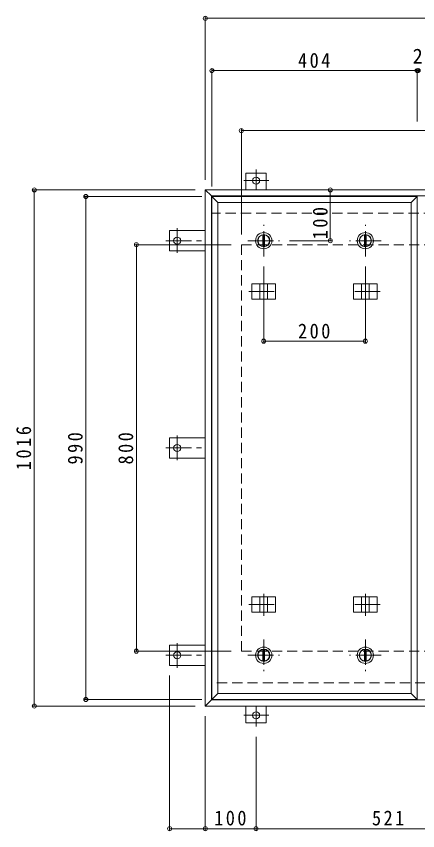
# Model space of a CAD drawing. Units: millimetres at full size, sheet at 1:10. Extents: x -2620 to 2719, y -1962 to 1752.
# Drawn here: x -2288 to -1499, y -220 to 1383 of the extents above; entities that cross this region are included whole.
import ezdxf
from ezdxf.enums import TextEntityAlignment as Align

# ---------------------------------------------------------------- set-up
doc = ezdxf.new("R2010")
doc.units = ezdxf.units.MM
doc.header["$LTSCALE"] = 10
doc.header["$PDMODE"] = 32
doc.header["$PDSIZE"] = 8
doc.linetypes.add('CHAIN1', pattern=[8, 5, -1, 1, -1])
doc.linetypes.add('DASHED2', pattern=[3, 2, -1])
for name, color, linetype, lineweight in [('0-1_躯体', 2, 'Continuous', 9), ('0-2_仕上', 3, 'Continuous', 9), ('0-3_建具', 4, 'Continuous', 9), ('0-C', 2, 'Continuous', 9), ('0-E', 3, 'Continuous', 9), ('0-F', 7, 'Continuous', 9)]:
    doc.layers.add(name, color=color, linetype=linetype, lineweight=lineweight)
doc.styles.add('ＭＳ ゴシック', font='')
doc.styles.get('ＭＳ ゴシック').set_extended_font_data('MS Gothic')

msp = doc.modelspace()

# ---------------------------------------------------------------- linework, layer by layer
at = {"layer": '0-1_躯体', "linetype": 'DASHED2'}
for p, q in [((-686.53, 995.44), (-1904.53, 995.44)), ((-1845.53, 933.44), (-745.53, 933.44)), ((-1845.53, 133.44), (-1845.53, 933.44)), ((-1845.53, 133.44), (-745.53, 133.44)), ((-1093.53, 71.44), (-1904.53, 71.44))]:
    msp.add_line(p, q, dxfattribs=at)
at = {"layer": '0-1_躯体', "linetype": 'CHAIN1'}
for p, q in [((-1601.53, 910.44), (-1601.53, 972.44)), ((-1570.53, 941.44), (-1632.53, 941.44))]:
    msp.add_line(p, q, dxfattribs=at)
at = {"layer": '0-1_躯体'}
for p, q in [((-1603.03, 952.84), (-1603.03, 930.04)), ((-1600.03, 952.84), (-1600.03, 930.04))]:
    msp.add_line(p, q, dxfattribs=at)
for radius in [16, 12, 11.5]:
    msp.add_circle((-1601.53, 941.44), radius, dxfattribs=at)
at = {"layer": '0-2_仕上'}
for p, q in [((-1903.53, 1028.44), (-1891.53, 1016.44)), ((-1903.53, 1028.44), (-1499.53, 1028.44)), ((-1903.53, 38.44), (-1903.53, 1028.44)), ((-1511.53, 1016.44), (-1499.53, 1028.44)), ((-1499.53, 1028.44), (-1499.53, 38.44)), ((-1891.53, 1016.44), (-1511.53, 1016.44)), ((-1891.53, 50.44), (-1891.53, 1016.44)), ((-1511.53, 1016.44), (-1511.53, 50.44)), ((-1903.53, 38.44), (-1891.53, 50.44)), ((-1511.53, 50.44), (-1891.53, 50.44)), ((-1499.53, 38.44), (-1511.53, 50.44)), ((-1499.53, 38.44), (-1903.53, 38.44))]:
    msp.add_line(p, q, dxfattribs=at)
at = {"layer": '0-3_建具', "color": 2}
for p, q in [((-1916.53, 1041.44), (-1904.53, 1029.44)), ((-674.53, 1041.44), (-1916.53, 1041.44)), ((-1916.53, 25.44), (-1916.53, 1041.44)), ((-686.53, 1029.44), (-1904.53, 1029.44)), ((-1904.53, 37.44), (-1904.53, 1029.44)), ((-1916.53, 25.44), (-1904.53, 37.44)), ((-686.53, 37.44), (-1904.53, 37.44)), ((-674.53, 25.44), (-1916.53, 25.44))]:
    msp.add_line(p, q, dxfattribs=at)
at = {"layer": '0-3_建具'}
for p, q in [((-1824.62, 856.44), (-1824.62, 826.44)), ((-1824.62, 856.44), (-1778.45, 856.44)), ((-1809.03, 856.44), (-1809.03, 826.44)), ((-1794.03, 856.44), (-1794.03, 826.44)), ((-1778.45, 856.44), (-1778.45, 826.44)), ((-1578.45, 856.44), (-1624.62, 856.44)), ((-1624.62, 856.44), (-1624.62, 826.44)), ((-1609.03, 856.44), (-1609.03, 826.44)), ((-1594.03, 856.44), (-1594.03, 826.44)), ((-1578.45, 856.44), (-1578.45, 826.44)), ((-1824.62, 826.44), (-1778.45, 826.44)), ((-1578.45, 826.44), (-1624.62, 826.44)), ((-1824.62, 240.44), (-1778.45, 240.44)), ((-1824.62, 210.44), (-1824.62, 240.44)), ((-1809.03, 210.44), (-1809.03, 240.44)), ((-1794.03, 210.44), (-1794.03, 240.44)), ((-1778.45, 210.44), (-1778.45, 240.44)), ((-1624.62, 210.44), (-1624.62, 240.44)), ((-1578.45, 240.44), (-1624.62, 240.44)), ((-1609.03, 210.44), (-1609.03, 240.44)), ((-1594.03, 210.44), (-1594.03, 240.44)), ((-1578.45, 210.44), (-1578.45, 240.44)), ((-1824.62, 210.44), (-1778.45, 210.44)), ((-1578.45, 210.44), (-1624.62, 210.44))]:
    msp.add_line(p, q, dxfattribs=at)
at = {"layer": '0-3_建具', "linetype": 'CHAIN1'}
for p, q in [((-1801.53, 863.56), (-1801.53, 820.32)), ((-1601.53, 863.56), (-1601.53, 820.32)), ((-1830.94, 841.44), (-1772.12, 841.44)), ((-1572.12, 841.44), (-1630.94, 841.44)), ((-1801.53, 203.32), (-1801.53, 246.56)), ((-1601.53, 203.32), (-1601.53, 246.56)), ((-1830.94, 225.44), (-1772.12, 225.44)), ((-1572.12, 225.44), (-1630.94, 225.44))]:
    msp.add_line(p, q, dxfattribs=at)
at = {"layer": '0-C', "linetype": 'CHAIN1'}
for p, q in [((-1801.53, 910.44), (-1801.53, 972.44)), ((-1832.53, 941.44), (-1770.53, 941.44)), ((-1801.53, 156.44), (-1801.53, 94.44)), ((-1601.53, 156.44), (-1601.53, 94.44)), ((-1832.53, 125.44), (-1770.53, 125.44)), ((-1570.53, 125.44), (-1632.53, 125.44))]:
    msp.add_line(p, q, dxfattribs=at)
at = {"layer": '0-C'}
for p, q in [((-1803.03, 952.84), (-1803.03, 930.04)), ((-1800.03, 952.84), (-1800.03, 930.04)), ((-1803.03, 114.04), (-1803.03, 136.84)), ((-1800.03, 114.04), (-1800.03, 136.84)), ((-1603.03, 114.04), (-1603.03, 136.84)), ((-1600.03, 114.04), (-1600.03, 136.84))]:
    msp.add_line(p, q, dxfattribs=at)
for centre, radius in [((-1801.53, 941.44), 16), ((-1801.53, 941.44), 12), ((-1801.53, 941.44), 11.5), ((-1801.53, 125.44), 16), ((-1801.53, 125.44), 12), ((-1801.53, 125.44), 11.5), ((-1601.53, 125.44), 16), ((-1601.53, 125.44), 12), ((-1601.53, 125.44), 11.5)]:
    msp.add_circle(centre, radius, dxfattribs=at)
at = {"layer": '0-E'}
for p, q in [((-1796.53, 1074.64), (-1836.53, 1074.64)), ((-1836.53, 1041.44), (-1836.53, 1074.64)), ((-1796.53, 1041.44), (-1796.53, 1074.64)), ((-1986.73, 961.44), (-1986.73, 921.44)), ((-1916.53, 961.44), (-1986.73, 961.44)), ((-1916.53, 921.44), (-1986.73, 921.44)), ((-1986.73, 553.44), (-1986.73, 513.44)), ((-1916.53, 553.44), (-1986.73, 553.44)), ((-1916.53, 513.44), (-1986.73, 513.44)), ((-1986.73, 105.44), (-1986.73, 145.44)), ((-1916.53, 145.44), (-1986.73, 145.44)), ((-1916.53, 105.44), (-1986.73, 105.44)), ((-1836.53, 25.44), (-1836.53, -7.76)), ((-1796.53, 25.44), (-1796.53, -7.76)), ((-1796.53, -7.76), (-1836.53, -7.76))]:
    msp.add_line(p, q, dxfattribs=at)
at = {"layer": '0-E', "linetype": 'CHAIN1'}
for p, q in [((-1816.53, 1081.8), (-1816.53, 1041.64)), ((-1791.69, 1059.64), (-1840.58, 1059.64)), ((-1971.73, 966.28), (-1971.73, 917.39)), ((-1993.89, 941.44), (-1916.53, 941.44)), ((-1971.73, 558.28), (-1971.73, 509.39)), ((-1993.89, 533.44), (-1916.53, 533.44)), ((-1971.73, 100.6), (-1971.73, 149.49)), ((-1993.89, 125.44), (-1916.53, 125.44)), ((-1816.53, -14.92), (-1816.53, 25.24)), ((-1791.69, 7.24), (-1840.58, 7.24))]:
    msp.add_line(p, q, dxfattribs=at)
at = {"layer": '0-E'}
for centre in [(-1816.53, 1059.64), (-1971.73, 941.44), (-1971.73, 533.44), (-1971.73, 125.44), (-1816.53, 7.24)]:
    msp.add_circle(centre, 7, dxfattribs=at)
at = {"layer": '0-F'}
for p, q in [((-1916.53, 1382.15), (-1916.53, 1061.44)), ((-1916.53, 1379.15), (-674.53, 1379.15)), ((-1903.53, 1279.36), (-1903.53, 1048.44)), ((-1903.53, 1276.36), (-1499.53, 1276.36)), ((-1499.53, 1279.36), (-1499.53, 1176.32)), ((-1499.53, 1276.36), (-1497.53, 1276.36)), ((-1845.53, 1161.16), (-1845.53, 953.44)), ((-1845.53, 1158.16), (-745.53, 1158.16)), ((-2255.94, 1041.44), (-1936.53, 1041.44)), ((-2252.94, 1041.44), (-2252.94, 25.44)), ((-2154.49, 1028.44), (-1923.53, 1028.44)), ((-2151.49, 38.44), (-2151.49, 1028.44)), ((-1670.62, 1041.44), (-1670.62, 941.44)), ((-2055.04, 933.44), (-1865.53, 933.44)), ((-2052.04, 133.44), (-2052.04, 933.44)), ((-1667.62, 941.44), (-1750.53, 941.44)), ((-1801.53, 740.61), (-1801.53, 890.44)), ((-1601.53, 740.61), (-1601.53, 890.44)), ((-1801.53, 743.61), (-1601.53, 743.61)), ((-2055.04, 133.44), (-1865.53, 133.44)), ((-1986.73, -218.9), (-1986.73, 85.44)), ((-2154.49, 38.44), (-1923.53, 38.44)), ((-2255.94, 25.44), (-1936.53, 25.44)), ((-1916.53, -218.9), (-1916.53, 5.44)), ((-1816.53, -218.9), (-1816.53, -34.92)), ((-1986.73, -215.9), (-1916.53, -215.9)), ((-1916.53, -215.9), (-1816.53, -215.9)), ((-1816.53, -215.9), (-1295.53, -215.9))]:
    msp.add_line(p, q, dxfattribs=at)
for p in [(-1916.53, 1379.15), (-1903.53, 1276.36), (-1499.53, 1276.36), (-1497.53, 1276.36), (-1845.53, 1158.16), (-2252.94, 1041.44), (-1670.62, 1041.44), (-2151.49, 1028.44), (-2052.04, 933.44), (-1670.62, 941.44), (-1801.53, 743.61), (-1601.53, 743.61), (-2052.04, 133.44), (-2151.49, 38.44), (-2252.94, 25.44), (-1986.73, -215.9), (-1916.53, -215.9), (-1816.53, -215.9)]:
    msp.add_point(p, dxfattribs=at)

# ---------------------------------------------------------------- texts
at = {"layer": '0-F', "color": 2, "style": 'ＭＳ ゴシック'}
msp.add_text('2', height=29.33, dxfattribs=at).set_placement((-1508.53, 1281.36), align=Align.BOTTOM_LEFT)
at = {"layer": '0-F', "color": 2, "char_height": 29.33, "attachment_point": 7, "style": 'ＭＳ ゴシック'}
for s, insert in [('\\T1.27;\\W0.9;404', (-1734.03, 1281.36)), ('\\T1.27;\\W0.9;200', (-1734.03, 748.61)), ('\\T1.27;\\W0.9;100', (-1899.03, -209.9)), ('\\T1.27;\\W0.9;521', (-1588.53, -209.9))]:
    msp.add_mtext(s, dxfattribs=dict(at, insert=insert))
at = {"layer": '0-F', "color": 2, "char_height": 29.33, "attachment_point": 7, "rotation": 90, "style": 'ＭＳ ゴシック'}
for s, insert in [('\\T1.27;\\W0.9;100', (-1675.42, 944.22)), ('\\T1.28;\\W0.9;1016', (-2258.94, 489.69)), ('\\T1.27;\\W0.9;990', (-2157.49, 500.94)), ('\\T1.27;\\W0.9;800', (-2058.04, 500.94))]:
    msp.add_mtext(s, dxfattribs=dict(at, insert=insert))

doc.saveas('drawing.dxf')
